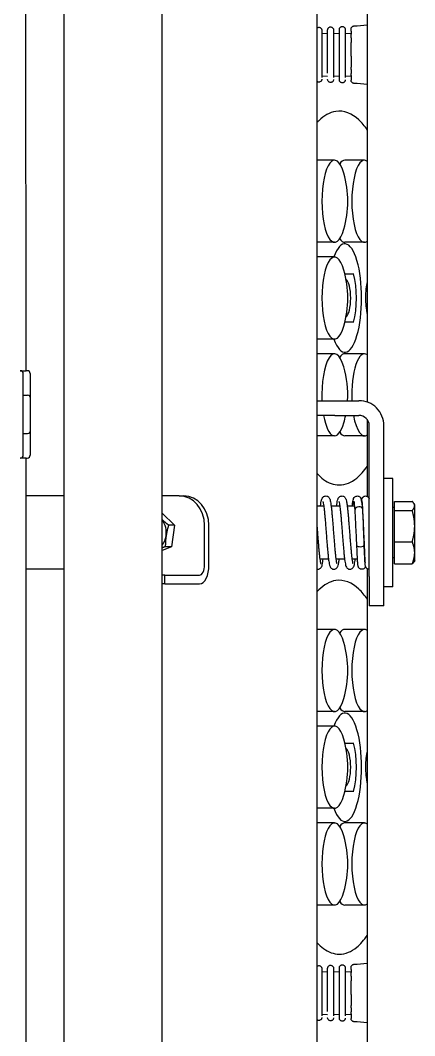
# Model space of a CAD drawing. Extents: x -3873 to 164127, y 7129 to 96529.
# Drawn here: x 54398 to 54532.5, y 44128.3 to 44474.6 of the extents above; entities that cross this region are included whole.
import ezdxf

# ---------------------------------------------------------------- set-up
doc = ezdxf.new("R2010")
doc.units = 0
doc.layers.add('KROMEKA', color=1, linetype='CONTINUOUS')
doc.layers.add('LAYOUT Kromeka', color=1, linetype='CONTINUOUS', lineweight=5)

# ---------------------------------------------------------------- blocks, each defined once
blk = doc.blocks.new('KD21-ara_yolma-64')
at = {"layer": 'KROMEKA', "color": 0}
for p, q in [((2305.93, -46.54), (2305.93, -44.55)), ((2335.73, -44.55), (2335.73, -46.54)), ((1378, -46.5), (2305.93, -46.5)), ((2268, -59.51), (2268, -46.5)), ((2293, -59.51), (2293, -46.5)), ((2305.93, -46.54), (2305.93, -46.92)), ((2306.93, -45.55), (2334.73, -45.55)), ((2314.85, -47.92), (2306.93, -47.92)), ((2314.33, -45.55), (2314.33, -47.03)), ((2315.35, -48.05), (2326.31, -48.05)), ((2334.73, -47.92), (2326.81, -47.92)), ((2327.33, -45.55), (2327.33, -47.03)), ((2335.73, -46.5), (3967.5, -46)), ((2335.73, -46.92), (2335.73, -46.54)), ((605.5, -59.51), (3955.5, -59.51)), ((1411, -92.91), (2263, -92.91)), ((2266, -92.79), (2263, -92.79)), ((2263, -93.87), (2263, -92.79)), ((2266, -93.87), (2266, -92.79)), ((2266, -92.91), (3118, -92.91)), ((2275.69, -96.04), (2274.37, -92.91)), ((2287.17, -92.91), (2283.08, -97.15)), ((2293, -98.71), (2293, -92.91)), ((2263, -93.87), (2266, -93.87)), ((2263, -93.87), (2263, -105.62)), ((2266, -93.87), (2266, -105.62)), ((2275.69, -96.04), (2275.69, -93.98)), ((2283.08, -97.15), (2275.69, -96.04)), ((2283.08, -97.15), (2283.08, -95.1)), ((2293, -98.71), (2293, -100.21)), ((2269.5, -107.37), (2283, -107.37)), ((2269.5, -108.87), (2283, -108.87)), ((3955.5, -145.61), (1370, -145.61)), ((2116, -147.33), (2115.76, -147.33)), ((2131.84, -147.33), (2116, -147.33)), ((2116.26, -147.33), (2116.16, -149.33)), ((2130.74, -147.33), (2130.84, -149.33)), ((2131.84, -147.33), (2131.84, -147.33)), ((2153.5, -151.68), (2153.5, -145.61)), ((2181.5, -151.68), (2181.5, -145.61)), ((2186.5, -151.68), (2186.5, -145.61)), ((2214.5, -151.68), (2214.5, -145.61)), ((2219.5, -151.68), (2219.5, -145.61)), ((2247.5, -151.68), (2247.5, -145.61)), ((2271.5, -149.62), (2271.5, -146.66)), ((2289.5, -148), (2289.5, -145.61)), ((2313.5, -151.68), (2313.5, -145.61)), ((2320.5, -151.8), (2320.5, -145.61)), ((2325.5, -145.61), (2325.5, -151.8)), ((2341.5, -151.68), (2341.5, -145.61)), ((2346.5, -151.68), (2346.5, -145.61)), ((2374.5, -151.68), (2374.5, -145.61)), ((2379.5, -151.68), (2379.5, -145.61)), ((2407.5, -151.68), (2407.5, -145.61)), ((2436, -147.33), (2435.76, -147.33)), ((2451.84, -147.33), (2436, -147.33)), ((2436.26, -147.33), (2436.16, -149.33)), ((2450.74, -147.33), (2450.84, -149.33)), ((2451.84, -147.33), (2451.84, -147.33)), ((2114.02, -150.3), (2114.02, -150.3)), ((2115.94, -151.33), (2115.72, -151.33)), ((2131.98, -151.33), (2115.94, -151.33)), ((2116.26, -151.33), (2116.16, -153.33)), ((2117.21, -149.33), (2131.98, -149.33)), ((2130.74, -151.33), (2130.84, -153.33)), ((2131.98, -151.33), (2131.98, -151.33)), ((2271.5, -155.1), (2271.5, -152.14)), ((2289.5, -153.48), (2289.5, -150.52)), ((2320.5, -151.8), (2320.5, -160)), ((2325.5, -151.8), (2325.5, -160)), ((2434.02, -150.3), (2434.02, -150.3)), ((2435.94, -151.33), (2435.72, -151.33)), ((2451.98, -151.33), (2435.94, -151.33)), ((2436.26, -151.33), (2436.16, -153.33)), ((2437.21, -149.33), (2451.98, -149.33)), ((2450.74, -151.33), (2450.84, -153.33)), ((2451.98, -151.33), (2451.98, -151.33)), ((2113.89, -154.3), (2113.89, -154.3)), ((2114.89, -153.33), (2117.13, -153.33)), ((2115.94, -155.33), (2115.68, -155.33)), ((2132.11, -155.33), (2115.94, -155.33)), ((2116.26, -155.33), (2116.16, -157.33)), ((2117.13, -153.33), (2132.11, -153.33)), ((2130.74, -155.33), (2130.84, -157.33)), ((2153.5, -161.88), (2153.5, -155.19)), ((2181.5, -161.88), (2181.5, -155.19)), ((2192.25, -158.2), (2192.25, -155.19)), ((2208.75, -155.19), (2208.75, -158.2)), ((2219.5, -161.88), (2219.5, -155.19)), ((2247.5, -161.88), (2247.5, -155.19)), ((2313.5, -161.88), (2313.5, -155.19)), ((2341.5, -161.88), (2341.5, -155.19)), ((2352.25, -158.2), (2352.25, -155.19)), ((2368.75, -155.19), (2368.75, -158.2)), ((2379.5, -161.88), (2379.5, -155.19)), ((2407.5, -161.88), (2407.5, -155.19)), ((2433.89, -154.3), (2433.89, -154.3)), ((2434.89, -153.33), (2437.13, -153.33)), ((2435.94, -155.33), (2435.68, -155.33)), ((2452.11, -155.33), (2435.94, -155.33)), ((2436.26, -155.33), (2436.16, -157.33)), ((2437.13, -153.33), (2452.11, -153.33)), ((2450.74, -155.33), (2450.84, -157.33)), ((2114.71, -157.33), (2114.8, -157.33)), ((2115.32, -157.33), (2114.8, -157.33)), ((2116.43, -157.33), (2115.32, -157.33)), ((2116.43, -157.33), (2117.06, -157.33)), ((2118.48, -157.33), (2117.06, -157.33)), ((2118.48, -157.33), (2119.2, -157.33)), ((2121.09, -157.33), (2119.2, -157.33)), ((2122.97, -157.33), (2121.09, -157.33)), ((2122.97, -157.33), (2124.53, -157.33)), ((2124.53, -157.33), (2126.16, -157.33)), ((2126.16, -157.33), (2127.68, -157.33)), ((2129.26, -157.33), (2127.68, -157.33)), ((2129.26, -157.33), (2130.51, -157.33)), ((2131.5, -157.33), (2130.51, -157.33)), ((2131.5, -157.33), (2132.05, -157.33)), ((2132.05, -157.33), (2132.28, -157.33)), ((2132.28, -157.33), (2132.29, -157.33)), ((2271.5, -159.49), (2271.5, -157.62)), ((2289.5, -158.58), (2289.5, -156)), ((2434.71, -157.33), (2434.8, -157.33)), ((2435.32, -157.33), (2434.8, -157.33)), ((2436.43, -157.33), (2435.32, -157.33)), ((2436.43, -157.33), (2437.06, -157.33)), ((2438.48, -157.33), (2437.06, -157.33)), ((2438.48, -157.33), (2439.2, -157.33)), ((2441.09, -157.33), (2439.2, -157.33)), ((2442.97, -157.33), (2441.09, -157.33)), ((2442.97, -157.33), (2444.53, -157.33)), ((2444.53, -157.33), (2446.16, -157.33)), ((2446.16, -157.33), (2447.68, -157.33)), ((2449.26, -157.33), (2447.68, -157.33)), ((2449.26, -157.33), (2450.51, -157.33)), ((2451.5, -157.33), (2450.51, -157.33)), ((2451.5, -157.33), (2452.05, -157.33)), ((2452.05, -157.33), (2452.28, -157.33)), ((2452.28, -157.33), (2452.29, -157.33)), ((2271.5, -162), (2271.5, -162)), ((2289.5, -161.26), (2289.5, -161.09)), ((1354, -162.88), (2268.17, -162.88)), ((2265.5, -163.5), (2255.5, -163.5)), ((2255.5, -168.5), (2255.5, -163.5)), ((2265.5, -163.5), (2317, -163.5)), ((2292.83, -162.88), (2318.99, -162.88)), ((2325, -162.88), (3207, -162.88)), ((2255.5, -168.5), (2265.5, -168.5)), ((2262, -171.5), (2262, -168.5)), ((2265.5, -168.5), (2317, -168.5)), ((2299, -171.5), (2299, -168.5)), ((2262, -171.5), (2299, -171.5)), ((2269.84, -172.1), (2269.84, -178.15)), ((2269.84, -172.1), (2277.4, -172.1)), ((2271.9, -172.1), (2271.9, -171.5)), ((2277.4, -172.1), (2288.07, -172.1)), ((2277.4, -172.1), (2277.4, -178.15)), ((2288.07, -172.1), (2291.16, -172.1)), ((2288.07, -172.1), (2288.07, -178.15)), ((2289.1, -172.1), (2289.1, -171.5)), ((2291.16, -172.1), (2291.16, -178.15)), ((2271, -179), (2270.6, -178.77)), ((2271, -179), (2273.62, -179)), ((2273.62, -179), (2282.73, -179)), ((2282.73, -179), (2289.61, -179)), ((2289.61, -179), (2290, -179)), ((2290, -179), (2290.4, -178.77))]:
    blk.add_line(p, q, dxfattribs=at)
for centre, radius, start, end in [((2306.93, -44.55), 1, 180, 270), ((2334.73, -44.55), 1, 270, 0), ((2306.93, -46.92), 1, 180, 270), ((2315.35, -47.03), 1.02, 180, 270), ((2326.31, -47.03), 1.02, 270, 0), ((2334.73, -46.92), 1, 270, 0), ((2167.5, -121.69), 34.5, 253.9452, 286.0548), ((2200.5, -121.69), 34.5, 253.9452, 286.0548), ((2233.5, -121.69), 34.5, 253.9452, 286.0548), ((2327.5, -121.69), 34.5, 253.9452, 258.2935), ((2327.5, -121.69), 34.5, 266.6766, 286.0548), ((2360.5, -121.69), 34.5, 253.9452, 286.0548), ((2393.5, -121.69), 34.5, 253.9452, 286.0548), ((2317, -160), 8.5, 270, 0), ((2317, -160), 3.5, 270, 0)]:
    blk.add_arc(centre, radius, start, end, dxfattribs=at)
for centre, major_axis, ratio, start_param, end_param in [((2280.5, -88.7), (6.5, 0), 0.866025, 3.987632, 4.53956), ((2280.5, -88.7), (6.5, 0), 0.866025, 4.53956, 5.437146), ((2283, -98.71), (10, 0), 0.866025, 4.712389, 6.283185), ((2283, -100.21), (10, 0), 0.866025, 4.712389, 6.283185), ((2269.5, -105.62), (-6.5, 0), 0.5, 0, 1.570796), ((2269.5, -105.62), (-3.5, 0), 0.5, 0, 1.570796), ((2167.5, -151.68), (-14, 0), 0.309017, 2.320625, 7.104153), ((2200.5, -151.68), (-14, 0), 0.309017, 2.320625, 7.104153), ((2233.5, -151.68), (-14, 0), 0.309017, 2.320625, 7.104153), ((2327.5, -151.68), (-14, 0), 0.309017, 5.235988, 7.104153), ((2327.5, -151.68), (14, 0), 0.309017, 5.462218, 7.997329), ((2360.5, -151.68), (-14, 0), 0.309017, 2.320625, 7.104153), ((2393.5, -151.68), (-14, 0), 0.309017, 2.320625, 7.104153), ((2200.5, -155.19), (18.5, 0), 0.309017, 2.429134, 6.995644), ((2360.5, -155.19), (18.5, 0), 0.309017, 2.429134, 6.995644), ((2167.5, -155.19), (-14, 0), 0.309017, 5.865481, 6.283185), ((2167.5, -155.19), (14, 0), 0.309017, 0, 0.417704), ((2200.5, -155.19), (6.5, 0), 0.309017, 3.346967, 6.077811), ((2233.5, -155.19), (-14, 0), 0.309017, 5.865481, 6.283185), ((2233.5, -155.19), (14, 0), 0.309017, 0, 0.417704), ((2327.5, -155.19), (-14, 0), 0.309017, 5.865481, 6.283185), ((2327.5, -155.19), (14, 0), 0.309017, 0, 0.417704), ((2360.5, -155.19), (6.5, 0), 0.309017, 3.346967, 6.077811), ((2393.5, -155.19), (-14, 0), 0.309017, 5.865481, 6.283185), ((2393.5, -155.19), (14, 0), 0.309017, 0, 0.417704), ((2125, -158.22), (-11.29, -0.03), 0.002005, 6.282899, 6.282987), ((2122, -158.22), (11.29, -0.03), 0.002005, 0.000198, 0.000286), ((2167.5, -161.88), (-14, 0), 0.309017, 2.90859, 6.516188), ((2200.5, -155.19), (-12.75, 0), 0.309017, 0.867076, 2.274517), ((2233.5, -161.88), (-14, 0), 0.309017, 2.90859, 6.516188), ((2276.19, -160.53), (-0.1, 1.25), 0.38154, 6.270224, 7.821995), ((2288.45, -159.92), (-0.14, 1.24), 0.704994, 4.635293, 6.251768), ((2290.89, -159.18), (0.25, 1.23), 0.921119, 0.048443, 1.215441), ((2327.5, -161.88), (-14, 0), 0.309017, 5.235988, 6.516188), ((2327.5, -161.88), (14, 0), 0.309017, 6.050183, 7.997329), ((2360.5, -155.19), (-12.75, 0), 0.309017, 0.867076, 2.274517), ((2393.5, -161.88), (-14, 0), 0.309017, 2.90859, 6.516188), ((2445, -158.22), (-11.29, -0.03), 0.002005, 6.282899, 6.282987), ((2442, -158.22), (11.29, -0.03), 0.002005, 0.000198, 0.000286), ((2276.19, -160.53), (0.1, -1.25), 0.38154, 4.680402, 6.270169), ((2288.45, -159.92), (0.14, -1.24), 0.704994, 6.252086, 7.776885)]:
    blk.add_ellipse(centre, major_axis=major_axis, ratio=ratio, start_param=start_param, end_param=end_param, dxfattribs=at)
for points, weights in [([(2275.69, -93.98), (2275.48, -93.42), (2275.3, -92.91)], [1, 1.01073896901, 1.01540095669]), ([(2284.92, -92.91), (2284.06, -93.86), (2283.08, -95.1)], [1.01404753854, 1.02864988774, 1]), ([(2279.38, -94.25), (2277.67, -93.99), (2275.69, -93.98)], [1, 1.0379548493, 1]), ([(2283.08, -95.1), (2281.1, -94.51), (2279.38, -94.25)], [1, 1.0379548493, 1]), ([(2270.6, -178.77), (2270.24, -178.56), (2269.84, -178.15)], [1.01891592966, 1.01789713921, 1]), ([(2269.84, -178.15), (2271.87, -179), (2273.62, -179)], [1, 1.0379548493, 1]), ([(2273.62, -179), (2275.38, -179), (2277.4, -178.15)], [1, 1.0379548493, 1]), ([(2277.4, -178.15), (2280.26, -179), (2282.73, -179)], [1, 1.0379548493, 1]), ([(2282.73, -179), (2285.21, -179), (2288.07, -178.15)], [1, 1.0379548493, 1]), ([(2288.07, -178.15), (2288.89, -179), (2289.61, -179)], [1, 1.0379548493, 1]), ([(2289.61, -179), (2290.33, -179), (2291.16, -178.15)], [1, 1.0379548493, 1])]:
    blk.add_rational_spline(points, weights, degree=2, dxfattribs=at)
for points, knots in [([(2115.16, -147.33), (2115.15, -147.33), (2115.15, -147.33), (2115.15, -147.33), (2115.15, -147.33), (2115.13, -147.33), (2115.1, -147.33), (2115.02, -147.32), (2114.97, -147.32), (2114.81, -147.28), (2114.71, -147.24), (2114.53, -147.12), (2114.45, -147.05), (2114.32, -146.89), (2114.26, -146.79), (2114.18, -146.57), (2114.15, -146.43), (2114.16, -146.3)], [0, 0, 0, 0, 0.0001754, 0.0001754, 0.0003546, 0.0003546, 0.0082257, 0.0082257, 0.0240035, 0.0240035, 0.0558555, 0.0558555, 0.0877074, 0.0877074, 0.1195593, 0.1195593, 0.1596693, 0.1596693, 0.1596693, 0.1596693]), ([(2114.16, -146.3), (2114.16, -146.19), (2114.18, -146.08), (2114.26, -145.88), (2114.31, -145.78), (2114.41, -145.67), (2114.43, -145.64), (2114.46, -145.61)], [0, 0, 0, 0, 0.03234533, 0.03234533, 0.06485649, 0.06485649, 0.0766981, 0.0766981, 0.0766981, 0.0766981]), ([(2132.84, -146.3), (2132.85, -146.41), (2132.83, -146.52), (2132.77, -146.72), (2132.72, -146.82), (2132.6, -147), (2132.52, -147.08), (2132.34, -147.21), (2132.24, -147.26), (2132.09, -147.3), (2132.04, -147.31), (2131.96, -147.33), (2131.93, -147.33), (2131.89, -147.33), (2131.88, -147.33), (2131.86, -147.33), (2131.86, -147.33), (2131.85, -147.33), (2131.85, -147.33), (2131.85, -147.33), (2131.85, -147.33), (2131.84, -147.33), (2131.84, -147.33), (2131.84, -147.33)], [0, 0, 0, 0, 0.0323423, 0.0323423, 0.0648538, 0.0648538, 0.097359, 0.097359, 0.1298643, 0.1298643, 0.1459593, 0.1459593, 0.1540946, 0.1540946, 0.1571432, 0.1571432, 0.1594295, 0.1594295, 0.1596439, 0.1596439, 0.1597437, 0.1597437, 0.1597686, 0.1597686, 0.1597686, 0.1597686]), ([(2132.54, -145.61), (2132.55, -145.62), (2132.56, -145.64), (2132.65, -145.73), (2132.71, -145.82), (2132.81, -146.03), (2132.84, -146.17), (2132.84, -146.3)], [0.07647157, 0.07647157, 0.07647157, 0.07647157, 0.08162228, 0.08162228, 0.11325496, 0.11325496, 0.15308456, 0.15308456, 0.15308456, 0.15308456]), ([(2140.75, -145.61), (2139.94, -146.35), (2139.23, -147.11), (2137.45, -149.56), (2136.75, -151.4), (2136.75, -153.29)], [5.9526837, 5.9526837, 5.9526837, 5.9526837, 6.0617553, 6.0617553, 6.2831853, 6.2831853, 6.2831853, 6.2831853]), ([(2257.78, -162.88), (2259.14, -161.96), (2260.3, -161), (2263.42, -157.67), (2264.57, -154.9), (2263.85, -150), (2262.69, -148.04), (2260.73, -146.06), (2260.49, -145.84), (2260.25, -145.61)], [2.7129096, 2.7129096, 2.7129096, 2.7129096, 2.859362, 2.859362, 3.1871954, 3.1871954, 3.4389296, 3.4389296, 3.4720942, 3.4720942, 3.4720942, 3.4720942]), ([(2268.05, -145.61), (2268.01, -145.75), (2267.99, -145.9), (2268.01, -146.21), (2268.06, -146.37), (2268.18, -146.65), (2268.26, -146.76), (2268.44, -146.96), (2268.53, -147.04), (2268.76, -147.19), (2268.88, -147.25), (2269.44, -147.48), (2269.89, -147.55), (2270.82, -147.7), (2271.15, -147.74), (2271.5, -147.79)], [75.3767197, 75.3767197, 75.3767197, 75.3767197, 75.4029111, 75.4029111, 75.4327231, 75.4327231, 75.4665369, 75.4665369, 75.511076, 75.511076, 75.590222, 75.590222, 75.9159116, 75.9159116, 76.0644159, 76.0644159, 76.0644159, 76.0644159]), ([(2291.07, -147.71), (2291.07, -147.71), (2291.07, -147.71), (2291.07, -147.71), (2291.01, -147.74), (2290.73, -147.81), (2290.44, -147.86), (2289.57, -148), (2288.91, -148.08), (2287.73, -148.21), (2287.28, -148.25), (2286.33, -148.34), (2285.82, -148.39), (2284.75, -148.48), (2284.2, -148.53), (2283.06, -148.62), (2282.47, -148.67), (2281.28, -148.76), (2280.68, -148.8), (2279.48, -148.9), (2278.88, -148.94), (2277.69, -149.04), (2277.11, -149.08), (2275.97, -149.18), (2275.41, -149.23), (2274.35, -149.32), (2273.83, -149.37), (2272.87, -149.46), (2272.41, -149.51), (2271.56, -149.61), (2271.17, -149.66), (2270.45, -149.77), (2270.13, -149.82), (2269.5, -149.95), (2269.23, -150.01), (2268.83, -150.18), (2268.74, -150.23), (2268.56, -150.35), (2268.47, -150.41), (2268.28, -150.62), (2268.15, -150.78), (2268.02, -151.16), (2267.99, -151.35), (2268.01, -151.7), (2268.06, -151.86), (2268.19, -152.14), (2268.27, -152.25), (2268.44, -152.45), (2268.54, -152.52), (2268.77, -152.67), (2268.88, -152.73), (2269.24, -152.87), (2269.46, -152.92), (2270.08, -153.06), (2270.5, -153.13), (2271.16, -153.22), (2271.33, -153.24), (2271.5, -153.26)], [78.72936, 78.72936, 78.72936, 78.72936, 78.732164, 78.732164, 78.848431, 78.848431, 79.059976, 79.059976, 79.347259, 79.347259, 79.502883, 79.502883, 79.660582, 79.660582, 79.819442, 79.819442, 79.97903, 79.97903, 80.139141, 80.139141, 80.299699, 80.299699, 80.460722, 80.460722, 80.622335, 80.622335, 80.784839, 80.784839, 80.94891, 80.94891, 81.116246, 81.116246, 81.292214, 81.292214, 81.505998, 81.505998, 81.56488, 81.56488, 81.606774, 81.606774, 81.654369, 81.654369, 81.686692, 81.686692, 81.716527, 81.716527, 81.750477, 81.750477, 81.795357, 81.795357, 81.87585, 81.87585, 82.046773, 82.046773, 82.274164, 82.274164, 82.347598, 82.347598, 82.347598, 82.347598]), ([(2283.53, -145.61), (2283.12, -145.64), (2282.7, -145.68), (2281.69, -145.76), (2281.08, -145.8), (2279.88, -145.9), (2279.28, -145.94), (2278.1, -146.04), (2277.51, -146.08), (2276.39, -146.18), (2275.84, -146.22), (2274.79, -146.31), (2274.29, -146.36), (2273.36, -146.45), (2272.92, -146.5), (2272.13, -146.58), (2271.77, -146.63), (2271.14, -146.71), (2270.86, -146.76), (2270.43, -146.83), (2270.25, -146.87), (2270.03, -146.92), (2269.96, -146.94), (2269.93, -146.95), (2269.93, -146.96), (2269.93, -146.96)], [73.564062, 73.564062, 73.564062, 73.564062, 73.67676, 73.67676, 73.837665, 73.837665, 73.998116, 73.998116, 74.15811, 74.15811, 74.317543, 74.317543, 74.476163, 74.476163, 74.633436, 74.633436, 74.7882, 74.7882, 74.937729, 74.937729, 75.075234, 75.075234, 75.185435, 75.185435, 75.20868, 75.20868, 75.20868, 75.20868]), ([(2289.5, -146.88), (2289.55, -146.89), (2289.6, -146.89), (2290.04, -146.95), (2290.4, -147), (2291.06, -147.12), (2291.35, -147.17), (2291.85, -147.31), (2292.04, -147.36), (2292.41, -147.59), (2292.5, -147.65), (2292.71, -147.86), (2292.84, -148.02), (2292.98, -148.41), (2293.01, -148.59), (2292.99, -148.95), (2292.94, -149.11), (2292.82, -149.39), (2292.74, -149.5), (2292.56, -149.7), (2292.47, -149.77), (2292.25, -149.93), (2292.13, -149.98), (2291.57, -150.21), (2291.14, -150.28), (2290.16, -150.44), (2289.76, -150.49), (2288.9, -150.6), (2288.45, -150.65), (2287.49, -150.75), (2286.98, -150.79), (2285.93, -150.89), (2285.38, -150.94), (2284.24, -151.03), (2283.66, -151.08), (2282.48, -151.17), (2281.88, -151.22), (2280.67, -151.31), (2280.07, -151.36), (2278.87, -151.45), (2278.28, -151.5), (2277.12, -151.59), (2276.56, -151.64), (2275.47, -151.73), (2274.95, -151.78), (2273.96, -151.87), (2273.5, -151.91), (2272.64, -152), (2272.24, -152.05), (2271.54, -152.13), (2271.23, -152.18), (2270.7, -152.26), (2270.48, -152.3), (2270.16, -152.36), (2270.05, -152.39), (2269.95, -152.42), (2269.93, -152.43), (2269.93, -152.43)], [77.873621, 77.873621, 77.873621, 77.873621, 77.893959, 77.893959, 78.064614, 78.064614, 78.252147, 78.252147, 78.415336, 78.415336, 78.462901, 78.462901, 78.511714, 78.511714, 78.544232, 78.544232, 78.574034, 78.574034, 78.607787, 78.607787, 78.652173, 78.652173, 78.73072, 78.73072, 79.049431, 79.049431, 79.231464, 79.231464, 79.400153, 79.400153, 79.564742, 79.564742, 79.7275, 79.7275, 79.889263, 79.889263, 80.05039, 80.05039, 80.211035, 80.211035, 80.371236, 80.371236, 80.530935, 80.530935, 80.689956, 80.689956, 80.847913, 80.847913, 81.003987, 81.003987, 81.156319, 81.156319, 81.300372, 81.300372, 81.425039, 81.425039, 81.491865, 81.491865, 81.491865, 81.491865]), ([(2300.75, -145.61), (2299.94, -146.35), (2299.23, -147.11), (2297.45, -149.56), (2296.75, -151.4), (2296.75, -153.29)], [5.9526837, 5.9526837, 5.9526837, 5.9526837, 6.0617553, 6.0617553, 6.2831853, 6.2831853, 6.2831853, 6.2831853]), ([(2417.78, -162.88), (2419.14, -161.96), (2420.3, -161), (2423.42, -157.67), (2424.57, -154.9), (2423.85, -150), (2422.69, -148.04), (2420.73, -146.06), (2420.49, -145.84), (2420.25, -145.61)], [2.7129096, 2.7129096, 2.7129096, 2.7129096, 2.859362, 2.859362, 3.1871954, 3.1871954, 3.4389296, 3.4389296, 3.4720942, 3.4720942, 3.4720942, 3.4720942]), ([(2435.16, -147.33), (2435.15, -147.33), (2435.15, -147.33), (2435.15, -147.33), (2435.15, -147.33), (2435.13, -147.33), (2435.1, -147.33), (2435.02, -147.32), (2434.97, -147.32), (2434.81, -147.28), (2434.71, -147.24), (2434.53, -147.12), (2434.45, -147.05), (2434.32, -146.89), (2434.26, -146.79), (2434.18, -146.57), (2434.15, -146.43), (2434.16, -146.3)], [0, 0, 0, 0, 0.0001754, 0.0001754, 0.0003546, 0.0003546, 0.0082257, 0.0082257, 0.0240035, 0.0240035, 0.0558555, 0.0558555, 0.0877074, 0.0877074, 0.1195593, 0.1195593, 0.1596693, 0.1596693, 0.1596693, 0.1596693]), ([(2434.16, -146.3), (2434.16, -146.19), (2434.18, -146.08), (2434.26, -145.88), (2434.31, -145.78), (2434.41, -145.67), (2434.43, -145.64), (2434.46, -145.61)], [0, 0, 0, 0, 0.03234533, 0.03234533, 0.06485649, 0.06485649, 0.0766981, 0.0766981, 0.0766981, 0.0766981]), ([(2452.84, -146.3), (2452.85, -146.41), (2452.83, -146.52), (2452.77, -146.72), (2452.72, -146.82), (2452.6, -147), (2452.52, -147.08), (2452.34, -147.21), (2452.24, -147.26), (2452.09, -147.3), (2452.04, -147.31), (2451.96, -147.33), (2451.93, -147.33), (2451.89, -147.33), (2451.88, -147.33), (2451.86, -147.33), (2451.86, -147.33), (2451.85, -147.33), (2451.85, -147.33), (2451.85, -147.33), (2451.85, -147.33), (2451.84, -147.33), (2451.84, -147.33), (2451.84, -147.33)], [0, 0, 0, 0, 0.0323423, 0.0323423, 0.0648538, 0.0648538, 0.097359, 0.097359, 0.1298643, 0.1298643, 0.1459593, 0.1459593, 0.1540946, 0.1540946, 0.1571432, 0.1571432, 0.1594295, 0.1594295, 0.1596439, 0.1596439, 0.1597437, 0.1597437, 0.1597686, 0.1597686, 0.1597686, 0.1597686]), ([(2452.54, -145.61), (2452.55, -145.62), (2452.56, -145.64), (2452.65, -145.73), (2452.71, -145.82), (2452.81, -146.03), (2452.84, -146.17), (2452.84, -146.3)], [0.07647157, 0.07647157, 0.07647157, 0.07647157, 0.08162228, 0.08162228, 0.11325496, 0.11325496, 0.15308456, 0.15308456, 0.15308456, 0.15308456]), ([(2114.02, -150.3), (2114.03, -150.19), (2114.05, -150.08), (2114.13, -149.88), (2114.18, -149.78), (2114.32, -149.62), (2114.4, -149.54), (2114.58, -149.43), (2114.69, -149.38), (2114.84, -149.35), (2114.9, -149.34), (2114.97, -149.33), (2114.98, -149.33), (2115, -149.33), (2115.01, -149.33), (2115.02, -149.33), (2115.02, -149.33), (2115.02, -149.33), (2115.02, -149.33), (2115.02, -149.33), (2115.02, -149.33), (2115.02, -149.33)], [0, 0, 0, 0, 0.0323454, 0.0323454, 0.0648566, 0.0648566, 0.0973618, 0.0973618, 0.1298671, 0.1298671, 0.1459622, 0.1459622, 0.1500274, 0.1500274, 0.153076, 0.153076, 0.1531475, 0.1531475, 0.1531724, 0.1531724, 0.1531849, 0.1531849, 0.1531849, 0.1531849]), ([(2115.02, -151.33), (2115.02, -151.33), (2115.02, -151.33), (2115.02, -151.33), (2115.01, -151.33), (2114.98, -151.33), (2114.96, -151.33), (2114.88, -151.32), (2114.83, -151.31), (2114.67, -151.27), (2114.58, -151.23), (2114.4, -151.12), (2114.32, -151.05), (2114.18, -150.88), (2114.13, -150.79), (2114.04, -150.57), (2114.02, -150.43), (2114.02, -150.3)], [0, 0, 0, 0, 0.0004883, 0.0004883, 0.0014649, 0.0014649, 0.0092831, 0.0092831, 0.0249544, 0.0249544, 0.0565871, 0.0565871, 0.0882198, 0.0882198, 0.1198524, 0.1198524, 0.159682, 0.159682, 0.159682, 0.159682]), ([(2131.98, -149.33), (2131.98, -149.33), (2131.98, -149.33), (2131.98, -149.33), (2131.98, -149.33), (2131.98, -149.33), (2131.98, -149.33), (2131.99, -149.33), (2132, -149.33), (2132.06, -149.33), (2132.11, -149.34), (2132.26, -149.37), (2132.36, -149.4), (2132.55, -149.51), (2132.63, -149.57), (2132.78, -149.73), (2132.84, -149.82), (2132.94, -150.03), (2132.97, -150.17), (2132.98, -150.3)], [0, 0, 0, 0, 0.0000225, 0.0000225, 0.0002026, 0.0002026, 0.0007294, 0.0007294, 0.0026826, 0.0026826, 0.0183539, 0.0183539, 0.0499866, 0.0499866, 0.0816192, 0.0816192, 0.1132519, 0.1132519, 0.1530815, 0.1530815, 0.1530815, 0.1530815]), ([(2132.98, -150.3), (2132.98, -150.41), (2132.96, -150.52), (2132.9, -150.72), (2132.85, -150.82), (2132.73, -151), (2132.65, -151.08), (2132.47, -151.21), (2132.37, -151.26), (2132.22, -151.3), (2132.17, -151.31), (2132.09, -151.33), (2132.06, -151.33), (2132.02, -151.33), (2132.01, -151.33), (2131.99, -151.33), (2131.99, -151.33), (2131.98, -151.33), (2131.98, -151.33), (2131.98, -151.33), (2131.98, -151.33), (2131.98, -151.33), (2131.98, -151.33), (2131.98, -151.33)], [0, 0, 0, 0, 0.0323427, 0.0323427, 0.0648545, 0.0648545, 0.0973599, 0.0973599, 0.129865, 0.129865, 0.1459598, 0.1459598, 0.1540948, 0.1540948, 0.1571434, 0.1571434, 0.1594297, 0.1594297, 0.159644, 0.159644, 0.1597438, 0.1597438, 0.1597688, 0.1597688, 0.1597688, 0.1597688]), ([(2289.5, -152.36), (2289.73, -152.39), (2289.94, -152.42), (2290.51, -152.5), (2290.84, -152.55), (2291.47, -152.68), (2291.74, -152.74), (2292.15, -152.91), (2292.25, -152.96), (2292.45, -153.1), (2292.54, -153.16), (2292.73, -153.36), (2292.85, -153.52), (2292.98, -153.91), (2293.01, -154.09), (2292.98, -154.44), (2292.94, -154.6), (2292.81, -154.88), (2292.73, -154.99), (2292.55, -155.19), (2292.46, -155.26), (2292.23, -155.41), (2292.11, -155.47), (2291.75, -155.61), (2291.52, -155.67), (2290.89, -155.8), (2290.48, -155.87), (2289.61, -155.99), (2289.19, -156.04), (2288.28, -156.14), (2287.81, -156.19), (2286.8, -156.29), (2286.28, -156.34), (2285.18, -156.43), (2284.61, -156.48), (2283.45, -156.57), (2282.86, -156.62), (2281.67, -156.71), (2281.06, -156.76), (2279.86, -156.85), (2279.26, -156.9), (2278.07, -156.99), (2277.49, -157.04), (2276.36, -157.13), (2275.82, -157.18), (2274.77, -157.27), (2274.27, -157.32), (2273.34, -157.41), (2272.91, -157.45), (2272.11, -157.54), (2271.75, -157.58), (2271.13, -157.67), (2270.85, -157.71), (2270.42, -157.79), (2270.25, -157.82), (2270.02, -157.88), (2269.96, -157.9), (2269.93, -157.91), (2269.93, -157.91), (2269.93, -157.91)], [84.156812, 84.156812, 84.156812, 84.156812, 84.252083, 84.252083, 84.427563, 84.427563, 84.638436, 84.638436, 84.708762, 84.708762, 84.74919, 84.74919, 84.796361, 84.796361, 84.828612, 84.828612, 84.85846, 84.85846, 84.892486, 84.892486, 84.937558, 84.937558, 85.018811, 85.018811, 85.194437, 85.194437, 85.41793, 85.41793, 85.591581, 85.591581, 85.757952, 85.757952, 85.921557, 85.921557, 86.083801, 86.083801, 86.245248, 86.245248, 86.406147, 86.406147, 86.566593, 86.566593, 86.72658, 86.72658, 86.886004, 86.886004, 87.044611, 87.044611, 87.201861, 87.201861, 87.356578, 87.356578, 87.506007, 87.506007, 87.643274, 87.643274, 87.75298, 87.75298, 87.77505, 87.77505, 87.77505, 87.77505]), ([(2434.02, -150.3), (2434.03, -150.19), (2434.05, -150.08), (2434.13, -149.88), (2434.18, -149.78), (2434.32, -149.62), (2434.4, -149.54), (2434.58, -149.43), (2434.69, -149.38), (2434.84, -149.35), (2434.9, -149.34), (2434.97, -149.33), (2434.98, -149.33), (2435, -149.33), (2435.01, -149.33), (2435.02, -149.33), (2435.02, -149.33), (2435.02, -149.33), (2435.02, -149.33), (2435.02, -149.33), (2435.02, -149.33), (2435.02, -149.33)], [0, 0, 0, 0, 0.0323454, 0.0323454, 0.0648566, 0.0648566, 0.0973618, 0.0973618, 0.1298671, 0.1298671, 0.1459622, 0.1459622, 0.1500274, 0.1500274, 0.153076, 0.153076, 0.1531475, 0.1531475, 0.1531724, 0.1531724, 0.1531849, 0.1531849, 0.1531849, 0.1531849]), ([(2435.02, -151.33), (2435.02, -151.33), (2435.02, -151.33), (2435.02, -151.33), (2435.01, -151.33), (2434.98, -151.33), (2434.96, -151.33), (2434.88, -151.32), (2434.83, -151.31), (2434.67, -151.27), (2434.58, -151.23), (2434.4, -151.12), (2434.32, -151.05), (2434.18, -150.88), (2434.13, -150.79), (2434.04, -150.57), (2434.02, -150.43), (2434.02, -150.3)], [0, 0, 0, 0, 0.0004883, 0.0004883, 0.0014649, 0.0014649, 0.0092831, 0.0092831, 0.0249544, 0.0249544, 0.0565871, 0.0565871, 0.0882198, 0.0882198, 0.1198524, 0.1198524, 0.159682, 0.159682, 0.159682, 0.159682]), ([(2451.98, -149.33), (2451.98, -149.33), (2451.98, -149.33), (2451.98, -149.33), (2451.98, -149.33), (2451.98, -149.33), (2451.98, -149.33), (2451.99, -149.33), (2452, -149.33), (2452.06, -149.33), (2452.11, -149.34), (2452.26, -149.37), (2452.36, -149.4), (2452.55, -149.51), (2452.63, -149.57), (2452.78, -149.73), (2452.84, -149.82), (2452.94, -150.03), (2452.97, -150.17), (2452.98, -150.3)], [0, 0, 0, 0, 0.0000226, 0.0000226, 0.0002026, 0.0002026, 0.0004639, 0.0004639, 0.002692, 0.002692, 0.0183632, 0.0183632, 0.0499959, 0.0499959, 0.0816286, 0.0816286, 0.1132613, 0.1132613, 0.1530909, 0.1530909, 0.1530909, 0.1530909]), ([(2452.98, -150.3), (2452.98, -150.41), (2452.96, -150.52), (2452.9, -150.72), (2452.85, -150.82), (2452.73, -151), (2452.65, -151.08), (2452.47, -151.21), (2452.37, -151.26), (2452.22, -151.3), (2452.17, -151.31), (2452.09, -151.33), (2452.06, -151.33), (2452.02, -151.33), (2452.01, -151.33), (2451.99, -151.33), (2451.99, -151.33), (2451.98, -151.33), (2451.98, -151.33), (2451.98, -151.33), (2451.98, -151.33), (2451.98, -151.33), (2451.98, -151.33), (2451.98, -151.33)], [0, 0, 0, 0, 0.0323427, 0.0323427, 0.0648545, 0.0648545, 0.0973599, 0.0973599, 0.129865, 0.129865, 0.1459598, 0.1459598, 0.1540948, 0.1540948, 0.1571434, 0.1571434, 0.1594297, 0.1594297, 0.159644, 0.159644, 0.1597438, 0.1597438, 0.1597688, 0.1597688, 0.1597688, 0.1597688]), ([(2113.89, -154.3), (2113.9, -154.19), (2113.92, -154.08), (2113.99, -153.88), (2114.05, -153.78), (2114.19, -153.62), (2114.27, -153.54), (2114.45, -153.43), (2114.56, -153.38), (2114.7, -153.35), (2114.74, -153.34), (2114.81, -153.33), (2114.85, -153.33), (2114.89, -153.33)], [0, 0, 0, 0, 0.0323454, 0.0323454, 0.0648566, 0.0648566, 0.0973618, 0.0973618, 0.1298671, 0.1298671, 0.1414506, 0.1414506, 0.1531948, 0.1531948, 0.1531948, 0.1531948]), ([(2114.89, -155.33), (2114.89, -155.33), (2114.89, -155.33), (2114.89, -155.33), (2114.89, -155.33), (2114.89, -155.33), (2114.89, -155.33), (2114.89, -155.33), (2114.89, -155.33), (2114.88, -155.33), (2114.88, -155.33), (2114.86, -155.33), (2114.85, -155.33), (2114.82, -155.33), (2114.8, -155.33), (2114.73, -155.32), (2114.69, -155.31), (2114.57, -155.28), (2114.49, -155.25), (2114.33, -155.17), (2114.26, -155.11), (2114.14, -155), (2114.08, -154.93), (2113.99, -154.78), (2113.96, -154.7), (2113.9, -154.52), (2113.89, -154.41), (2113.89, -154.3)], [0, 0, 0, 0, 0.0000222, 0.0000222, 0.0000722, 0.0000722, 0.0001721, 0.0001721, 0.000372, 0.000372, 0.0019709, 0.0019709, 0.0051689, 0.0051689, 0.0115673, 0.0115673, 0.0243832, 0.0243832, 0.0501713, 0.0501713, 0.0759593, 0.0759593, 0.1017473, 0.1017473, 0.1275353, 0.1275353, 0.1599226, 0.1599226, 0.1599226, 0.1599226]), ([(2132.11, -153.33), (2132.11, -153.33), (2132.11, -153.33), (2132.12, -153.33), (2132.13, -153.33), (2132.16, -153.33), (2132.17, -153.33), (2132.23, -153.34), (2132.26, -153.34), (2132.37, -153.36), (2132.44, -153.38), (2132.57, -153.44), (2132.63, -153.48), (2132.75, -153.56), (2132.8, -153.61), (2132.9, -153.71), (2132.94, -153.77), (2133.01, -153.9), (2133.04, -153.96), (2133.09, -154.12), (2133.1, -154.21), (2133.11, -154.3)], [0, 0, 0, 0, 0.0002364, 0.0002364, 0.0029098, 0.0029098, 0.008258, 0.008258, 0.0189655, 0.0189655, 0.0404709, 0.0404709, 0.0619763, 0.0619763, 0.0834816, 0.0834816, 0.104987, 0.104987, 0.1264923, 0.1264923, 0.1534609, 0.1534609, 0.1534609, 0.1534609]), ([(2133.11, -154.3), (2133.11, -154.41), (2133.1, -154.52), (2133.03, -154.72), (2132.99, -154.82), (2132.86, -155), (2132.78, -155.08), (2132.61, -155.21), (2132.51, -155.26), (2132.36, -155.3), (2132.31, -155.31), (2132.21, -155.33), (2132.16, -155.33), (2132.11, -155.33)], [0.0000021, 0.0000021, 0.0000021, 0.0000021, 0.0323432, 0.0323432, 0.0648554, 0.0648554, 0.097361, 0.097361, 0.1298659, 0.1298659, 0.1446462, 0.1446462, 0.1597657, 0.1597657, 0.1597657, 0.1597657]), ([(2136.75, -153.29), (2136.75, -155.4), (2137.62, -157.45), (2140.16, -160.55), (2141.55, -161.75), (2143.22, -162.88)], [0, 0, 0, 0, 0.2478391, 0.2478391, 0.4286831, 0.4286831, 0.4286831, 0.4286831]), ([(2291.07, -153.19), (2291.07, -153.19), (2291.04, -153.2), (2290.87, -153.25), (2290.65, -153.3), (2289.95, -153.42), (2289.38, -153.5), (2288.33, -153.62), (2287.91, -153.67), (2287.02, -153.76), (2286.54, -153.8), (2285.52, -153.89), (2284.99, -153.94), (2283.88, -154.03), (2283.31, -154.08), (2282.14, -154.17), (2281.54, -154.21), (2280.34, -154.31), (2279.74, -154.35), (2278.54, -154.45), (2277.95, -154.49), (2276.78, -154.59), (2276.21, -154.64), (2275.1, -154.73), (2274.57, -154.78), (2273.55, -154.87), (2273.07, -154.92), (2272.16, -155.02), (2271.74, -155.07), (2270.96, -155.17), (2270.6, -155.22), (2269.94, -155.33), (2269.65, -155.39), (2269.15, -155.53), (2268.96, -155.57), (2268.59, -155.8), (2268.5, -155.87), (2268.29, -156.08), (2268.16, -156.24), (2268.02, -156.62), (2267.99, -156.81), (2268.01, -157.16), (2268.06, -157.32), (2268.18, -157.6), (2268.26, -157.72), (2268.44, -157.92), (2268.53, -157.99), (2268.76, -158.15), (2268.87, -158.2), (2269.43, -158.43), (2269.87, -158.5), (2270.79, -158.65), (2271.13, -158.69), (2271.5, -158.74)], [85.012546, 85.012546, 85.012546, 85.012546, 85.096066, 85.096066, 85.282558, 85.282558, 85.557334, 85.557334, 85.711368, 85.711368, 85.868236, 85.868236, 86.026616, 86.026616, 86.185892, 86.185892, 86.34577, 86.34577, 86.506117, 86.506117, 86.66691, 86.66691, 86.828217, 86.828217, 86.990241, 86.990241, 87.153439, 87.153439, 87.318883, 87.318883, 87.489545, 87.489545, 87.677108, 87.677108, 87.840485, 87.840485, 87.887764, 87.887764, 87.93653, 87.93653, 87.969041, 87.969041, 87.998845, 87.998845, 88.032605, 88.032605, 88.077008, 88.077008, 88.155624, 88.155624, 88.475127, 88.475127, 88.630788, 88.630788, 88.630788, 88.630788]), ([(2296.75, -153.29), (2296.75, -155.4), (2297.62, -157.45), (2300.16, -160.55), (2301.55, -161.75), (2303.22, -162.88)], [0, 0, 0, 0, 0.2478391, 0.2478391, 0.4286831, 0.4286831, 0.4286831, 0.4286831]), ([(2433.89, -154.3), (2433.9, -154.19), (2433.92, -154.08), (2433.99, -153.88), (2434.05, -153.78), (2434.19, -153.62), (2434.27, -153.54), (2434.45, -153.43), (2434.56, -153.38), (2434.7, -153.35), (2434.74, -153.34), (2434.81, -153.33), (2434.85, -153.33), (2434.89, -153.33)], [0, 0, 0, 0, 0.0323454, 0.0323454, 0.0648566, 0.0648566, 0.0973618, 0.0973618, 0.1298671, 0.1298671, 0.1414506, 0.1414506, 0.1531948, 0.1531948, 0.1531948, 0.1531948]), ([(2434.89, -155.33), (2434.89, -155.33), (2434.89, -155.33), (2434.89, -155.33), (2434.89, -155.33), (2434.89, -155.33), (2434.89, -155.33), (2434.89, -155.33), (2434.89, -155.33), (2434.88, -155.33), (2434.88, -155.33), (2434.86, -155.33), (2434.85, -155.33), (2434.82, -155.33), (2434.8, -155.33), (2434.73, -155.32), (2434.69, -155.31), (2434.57, -155.28), (2434.49, -155.25), (2434.33, -155.17), (2434.26, -155.11), (2434.14, -155), (2434.08, -154.93), (2433.99, -154.78), (2433.96, -154.7), (2433.9, -154.52), (2433.89, -154.41), (2433.89, -154.3)], [0, 0, 0, 0, 0.0000222, 0.0000222, 0.0000722, 0.0000722, 0.0001721, 0.0001721, 0.000372, 0.000372, 0.0019709, 0.0019709, 0.0051689, 0.0051689, 0.0115673, 0.0115673, 0.0243832, 0.0243832, 0.0501713, 0.0501713, 0.0759593, 0.0759593, 0.1017473, 0.1017473, 0.1275353, 0.1275353, 0.1599226, 0.1599226, 0.1599226, 0.1599226]), ([(2452.11, -153.33), (2452.11, -153.33), (2452.11, -153.33), (2452.12, -153.33), (2452.13, -153.33), (2452.16, -153.33), (2452.17, -153.33), (2452.23, -153.34), (2452.26, -153.34), (2452.37, -153.36), (2452.44, -153.38), (2452.57, -153.44), (2452.63, -153.48), (2452.75, -153.56), (2452.8, -153.61), (2452.9, -153.71), (2452.94, -153.77), (2453.01, -153.9), (2453.04, -153.96), (2453.09, -154.12), (2453.1, -154.21), (2453.11, -154.3)], [0, 0, 0, 0, 0.0002364, 0.0002364, 0.0029098, 0.0029098, 0.008258, 0.008258, 0.0189655, 0.0189655, 0.0404709, 0.0404709, 0.0619763, 0.0619763, 0.0834816, 0.0834816, 0.104987, 0.104987, 0.1264923, 0.1264923, 0.1534609, 0.1534609, 0.1534609, 0.1534609]), ([(2453.11, -154.3), (2453.11, -154.41), (2453.1, -154.52), (2453.03, -154.72), (2452.99, -154.82), (2452.86, -155), (2452.78, -155.08), (2452.61, -155.21), (2452.51, -155.26), (2452.36, -155.3), (2452.31, -155.31), (2452.21, -155.33), (2452.16, -155.33), (2452.11, -155.33)], [0.0000021, 0.0000021, 0.0000021, 0.0000021, 0.0323432, 0.0323432, 0.0648554, 0.0648554, 0.097361, 0.097361, 0.1298659, 0.1298659, 0.1446462, 0.1446462, 0.1597657, 0.1597657, 0.1597657, 0.1597657]), ([(2113.71, -158.25), (2113.72, -158.14), (2113.75, -158.03), (2113.84, -157.83), (2113.89, -157.74), (2114.04, -157.58), (2114.12, -157.52), (2114.31, -157.41), (2114.41, -157.37), (2114.58, -157.34), (2114.64, -157.33), (2114.71, -157.33)], [0, 0, 0, 0, 0.0323651, 0.0323651, 0.0642107, 0.0642107, 0.0960749, 0.0960749, 0.1279386, 0.1279386, 0.1478464, 0.1478464, 0.1478464, 0.1478464]), ([(2132.29, -157.33), (2132.35, -157.33), (2132.4, -157.34), (2132.51, -157.36), (2132.57, -157.37), (2132.72, -157.42), (2132.81, -157.47), (2132.98, -157.6), (2133.06, -157.68), (2133.17, -157.85), (2133.22, -157.95), (2133.27, -158.12), (2133.28, -158.18), (2133.29, -158.25)], [0, 0, 0, 0, 0.016928, 0.016928, 0.0333876, 0.0333876, 0.0650363, 0.0650363, 0.0966851, 0.0966851, 0.1283339, 0.1283339, 0.1479599, 0.1479599, 0.1479599, 0.1479599]), ([(2268, -161), (2268, -160.86), (2268.03, -160.71), (2268.12, -160.45), (2268.19, -160.33), (2268.34, -160.12), (2268.44, -160.04), (2268.6, -159.92), (2268.68, -159.87), (2268.81, -159.81), (2268.87, -159.79), (2269, -159.75), (2269.07, -159.73), (2269.33, -159.67), (2269.51, -159.65), (2270.07, -159.59), (2270.49, -159.56), (2271.74, -159.48), (2272.69, -159.43), (2274.49, -159.35), (2275.28, -159.32), (2276.1, -159.29)], [0, 0, 0, 0, 0.044993, 0.044993, 0.088813, 0.088813, 0.131654, 0.131654, 0.170337, 0.170337, 0.211074, 0.211074, 0.278327, 0.278327, 0.476313, 0.476313, 0.750015, 0.750015, 1.153209, 1.153209, 1.420194, 1.420194, 1.420194, 1.420194]), ([(2276.1, -159.29), (2277.23, -159.23), (2278.45, -159.17), (2280.87, -159.06), (2282.1, -159), (2284.42, -158.89), (2285.54, -158.84), (2287.19, -158.75), (2287.8, -158.71), (2288.35, -158.68)], [0, 0, 0, 0, 0.36823, 0.36823, 0.728611, 0.728611, 1.087299, 1.087299, 1.320051, 1.320051, 1.320051, 1.320051]), ([(2288.34, -158.68), (2289.17, -158.61), (2289.88, -158.54), (2290.62, -158.45), (2290.82, -158.42), (2291.09, -158.37), (2291.18, -158.35), (2291.19, -158.35), (2291.19, -158.35), (2291.19, -158.35)], [0.0006545, 0.0006545, 0.0006545, 0.0006545, 0.3551164, 0.3551164, 0.522069, 0.522069, 0.6687553, 0.6687553, 0.6790462, 0.6790462, 0.6790462, 0.6790462]), ([(2291.09, -157.94), (2291.4, -157.99), (2291.65, -158.03), (2292.04, -158.15), (2292.2, -158.19), (2292.48, -158.38), (2292.54, -158.43), (2292.69, -158.57), (2292.79, -158.7), (2292.92, -158.96), (2292.97, -159.11), (2293.01, -159.4), (2293, -159.55), (2292.94, -159.84), (2292.88, -159.98), (2292.74, -160.22), (2292.65, -160.32), (2292.48, -160.47), (2292.39, -160.53), (2292.23, -160.62), (2292.15, -160.66), (2291.94, -160.74), (2291.82, -160.77), (2291.3, -160.89), (2290.83, -160.95), (2289.73, -161.07), (2289.18, -161.12), (2288.57, -161.17)], [0, 0, 0, 0, 0.227767, 0.227767, 0.364875, 0.364875, 0.398115, 0.398115, 0.45436, 0.45436, 0.503468, 0.503468, 0.553593, 0.553593, 0.603752, 0.603752, 0.653661, 0.653661, 0.703406, 0.703406, 0.764287, 0.764287, 0.881138, 0.881138, 1.233197, 1.233197, 1.491704, 1.491704, 1.491704, 1.491704]), ([(2289.5, -157.73), (2289.65, -157.74), (2289.79, -157.76), (2290.38, -157.83), (2290.77, -157.88), (2291.1, -157.94)], [1.0216015, 1.0216015, 1.0216015, 1.0216015, 1.092848, 1.092848, 1.3281072, 1.3281072, 1.3281072, 1.3281072]), ([(2433.71, -158.25), (2433.72, -158.14), (2433.75, -158.03), (2433.84, -157.83), (2433.89, -157.74), (2434.04, -157.58), (2434.12, -157.52), (2434.31, -157.41), (2434.41, -157.37), (2434.58, -157.34), (2434.64, -157.33), (2434.71, -157.33)], [0, 0, 0, 0, 0.0323651, 0.0323651, 0.0642107, 0.0642107, 0.0960749, 0.0960749, 0.1279386, 0.1279386, 0.1478464, 0.1478464, 0.1478464, 0.1478464]), ([(2452.29, -157.33), (2452.35, -157.33), (2452.4, -157.34), (2452.51, -157.36), (2452.57, -157.37), (2452.72, -157.42), (2452.81, -157.47), (2452.98, -157.6), (2453.06, -157.68), (2453.17, -157.85), (2453.22, -157.95), (2453.27, -158.12), (2453.28, -158.18), (2453.29, -158.25)], [0, 0, 0, 0, 0.016928, 0.016928, 0.0333876, 0.0333876, 0.0650363, 0.0650363, 0.0966851, 0.0966851, 0.1283339, 0.1283339, 0.1479599, 0.1479599, 0.1479599, 0.1479599]), ([(2195, -162.88), (2195.42, -162.79), (2195.87, -162.71), (2197.22, -162.51), (2198.18, -162.42), (2200.15, -162.33), (2201.17, -162.34), (2203.14, -162.45), (2204.1, -162.55), (2205.33, -162.75), (2205.67, -162.81), (2206, -162.88)], [7.246737, 7.246737, 7.246737, 7.246737, 7.408527, 7.408527, 7.715302, 7.715302, 8.025958, 8.025958, 8.336416, 8.336416, 8.461226, 8.461226, 8.461226, 8.461226]), ([(2269, -162.25), (2268.94, -162.24), (2268.88, -162.22), (2268.75, -162.16), (2268.7, -162.14), (2268.59, -162.07), (2268.54, -162.04), (2268.41, -161.94), (2268.33, -161.86), (2268.19, -161.67), (2268.13, -161.56), (2268.03, -161.32), (2268.01, -161.19), (2268, -161.03), (2268, -161.02), (2268, -161)], [7.1675028, 7.1675028, 7.1675028, 7.1675028, 7.2185832, 7.2185832, 7.252046, 7.252046, 7.2757164, 7.2757164, 7.3146365, 7.3146365, 7.3538666, 7.3538666, 7.3969154, 7.3969154, 7.4020913, 7.4020913, 7.4020913, 7.4020913]), ([(2268, -163.5), (2268, -163.36), (2268.03, -163.21), (2268.12, -162.95), (2268.19, -162.83), (2268.35, -162.63), (2268.44, -162.54), (2268.61, -162.42), (2268.68, -162.38), (2268.81, -162.32), (2268.87, -162.3), (2269.01, -162.25), (2269.07, -162.23), (2269.34, -162.18), (2269.53, -162.15), (2270.12, -162.09), (2270.55, -162.06), (2271.82, -161.98), (2272.78, -161.93), (2274.86, -161.84), (2275.98, -161.8), (2278.29, -161.71), (2279.52, -161.67), (2281.92, -161.58), (2283.13, -161.54), (2285.37, -161.45), (2286.45, -161.41), (2288.31, -161.33), (2289.14, -161.28), (2290.43, -161.2), (2290.92, -161.16), (2291.27, -161.11), (2291.34, -161.1), (2291.34, -161.1)], [0, 0, 0, 0, 0.04502, 0.04502, 0.088861, 0.088861, 0.131679, 0.131679, 0.170335, 0.170335, 0.211386, 0.211386, 0.279858, 0.279858, 0.484899, 0.484899, 0.763058, 0.763058, 1.163419, 1.163419, 1.52967, 1.52967, 1.891033, 1.891033, 2.250534, 2.250534, 2.608622, 2.608622, 2.96467, 2.96467, 3.315393, 3.315393, 3.445127, 3.445127, 3.445127, 3.445127]), ([(2276.29, -161.78), (2275.17, -161.82), (2274.11, -161.86), (2272.31, -161.95), (2271.53, -161.99), (2270.72, -162.05), (2270.52, -162.06), (2270.36, -162.08)], [0, 0, 0, 0, 0.3633619, 0.3633619, 0.718771, 0.718771, 0.8456202, 0.8456202, 0.8456202, 0.8456202]), ([(2288.56, -161.17), (2287.68, -161.23), (2286.63, -161.28), (2284.42, -161.4), (2283.23, -161.45), (2280.83, -161.56), (2279.6, -161.62), (2277.69, -161.71), (2276.98, -161.74), (2276.29, -161.78)], [0, 0, 0, 0, 0.375175, 0.375175, 0.739732, 0.739732, 1.10069, 1.10069, 1.323073, 1.323073, 1.323073, 1.323073]), ([(2291.27, -160.88), (2291.32, -160.89), (2291.37, -160.89), (2291.64, -160.92), (2291.79, -160.94), (2292.1, -161.03), (2292.19, -161.06), (2292.38, -161.16), (2292.45, -161.21), (2292.61, -161.33), (2292.69, -161.41), (2292.83, -161.6), (2292.89, -161.71), (2292.97, -161.96), (2293, -162.1), (2293, -162.37), (2292.98, -162.52), (2292.89, -162.78), (2292.83, -162.9), (2292.67, -163.11), (2292.58, -163.2), (2292.41, -163.33), (2292.34, -163.37), (2292.2, -163.44), (2292.14, -163.46), (2292.07, -163.49), (2292.04, -163.49), (2292.02, -163.5)], [3.2315739, 3.2315739, 3.2315739, 3.2315739, 3.2733573, 3.2733573, 3.473253, 3.473253, 3.5435655, 3.5435655, 3.5782067, 3.5782067, 3.6173143, 3.6173143, 3.6568168, 3.6568168, 3.7000141, 3.7000141, 3.7439433, 3.7439433, 3.7878532, 3.7878532, 3.830881, 3.830881, 3.869881, 3.869881, 3.9100466, 3.9100466, 3.9303314, 3.9303314, 3.9303314, 3.9303314]), ([(2355, -162.88), (2355.42, -162.79), (2355.87, -162.71), (2357.22, -162.51), (2358.18, -162.42), (2360.15, -162.33), (2361.17, -162.34), (2363.14, -162.45), (2364.1, -162.55), (2365.33, -162.75), (2365.67, -162.81), (2366, -162.88)], [7.246737, 7.246737, 7.246737, 7.246737, 7.408527, 7.408527, 7.715302, 7.715302, 8.025958, 8.025958, 8.336416, 8.336416, 8.461226, 8.461226, 8.461226, 8.461226])]:
    blk.add_open_spline(points, degree=3, knots=knots, dxfattribs=at)
for points in [[(2113.31, -162.88), (2113.45, -161.33), (2113.58, -159.79), (2113.71, -158.25)], [(2133.29, -158.25), (2133.42, -159.79), (2133.55, -161.33), (2133.69, -162.88)], [(2433.31, -162.88), (2433.45, -161.33), (2433.58, -159.79), (2433.71, -158.25)], [(2453.29, -158.25), (2453.42, -159.79), (2453.55, -161.33), (2453.69, -162.88)]]:
    blk.add_open_spline(points, degree=3, dxfattribs=at)

msp = doc.modelspace()

# ---------------------------------------------------------------- block references
at = {"layer": 'LAYOUT Kromeka', "ltscale": 20, "rotation": 89.99999999999999}
msp.add_blockref('KD21-ara_yolma-64', (54353.46, 42019.41), dxfattribs=at)

doc.saveas('drawing.dxf')
